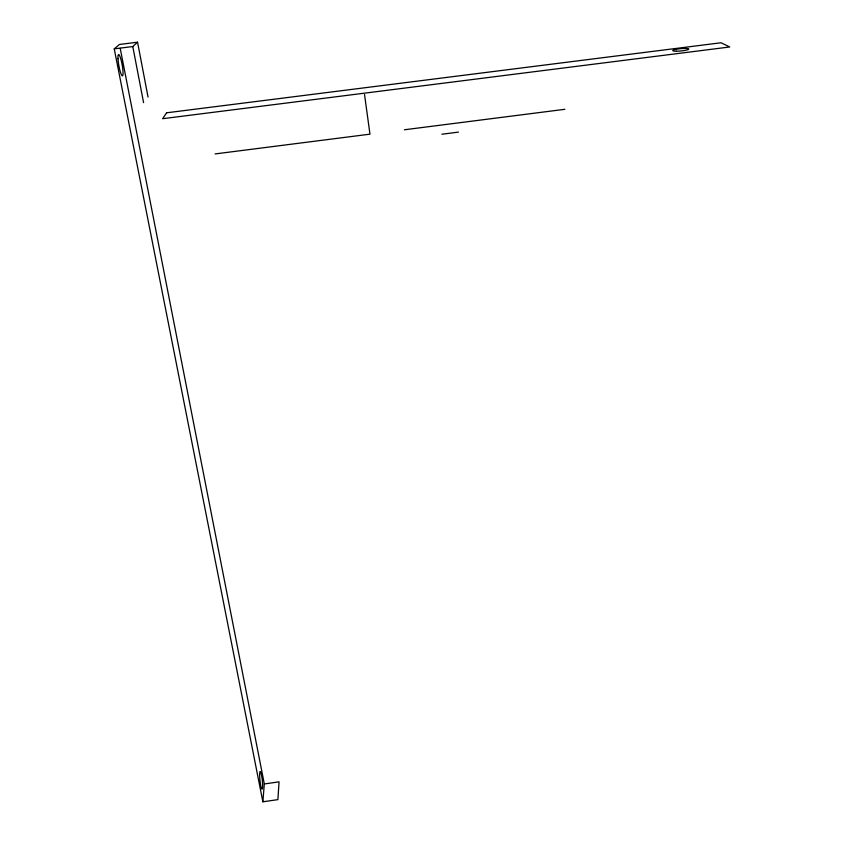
<?xml version="1.0" encoding="UTF-8"?>
<svg xmlns="http://www.w3.org/2000/svg" width="844" height="844" viewBox="0 0 844 844"><rect width="100%" height="100%" fill="white"/><g stroke="black" fill="none" stroke-linecap="round" stroke-linejoin="round"><path stroke-width="1.27" d="M264.309 783.971L279.058 781.839L277.898 799.627L262.864 801.8L264.309 783.971L120.207 48.33M262.864 801.8L114.246 48.857L132.782 46.547L137.551 42.2L148.048 97.071M114.246 48.857L119.447 44.458L137.551 42.2M215.125 153.924L369.967 134.164L364.534 94.591M404.381 129.776L564.879 109.298M441.918 134.228L458.419 132.118M132.782 46.547L143.585 102.63M166.616 112.801L162.607 118.709L729.754 46.969L721.029 42.759L166.616 112.801M676.455 51.21A8.071 1.161 -5.5 0 0 688.767 49.11A8.071 1.161 -5.5 0 0 677.004 49.142A8.071 1.161 -5.5 0 0 676.455 51.21M118.002 58.711A10.888 1.699 79.8 0 0 122.169 75.823A10.888 1.699 79.8 0 0 121.367 61.032A10.888 1.699 79.8 0 0 118.002 58.711M259.657 774.739A8.851 1.161 84 0 0 261.84 789.024A8.851 1.161 84 0 0 261.914 777.25A8.851 1.161 84 0 0 259.657 774.739"/></g></svg>
